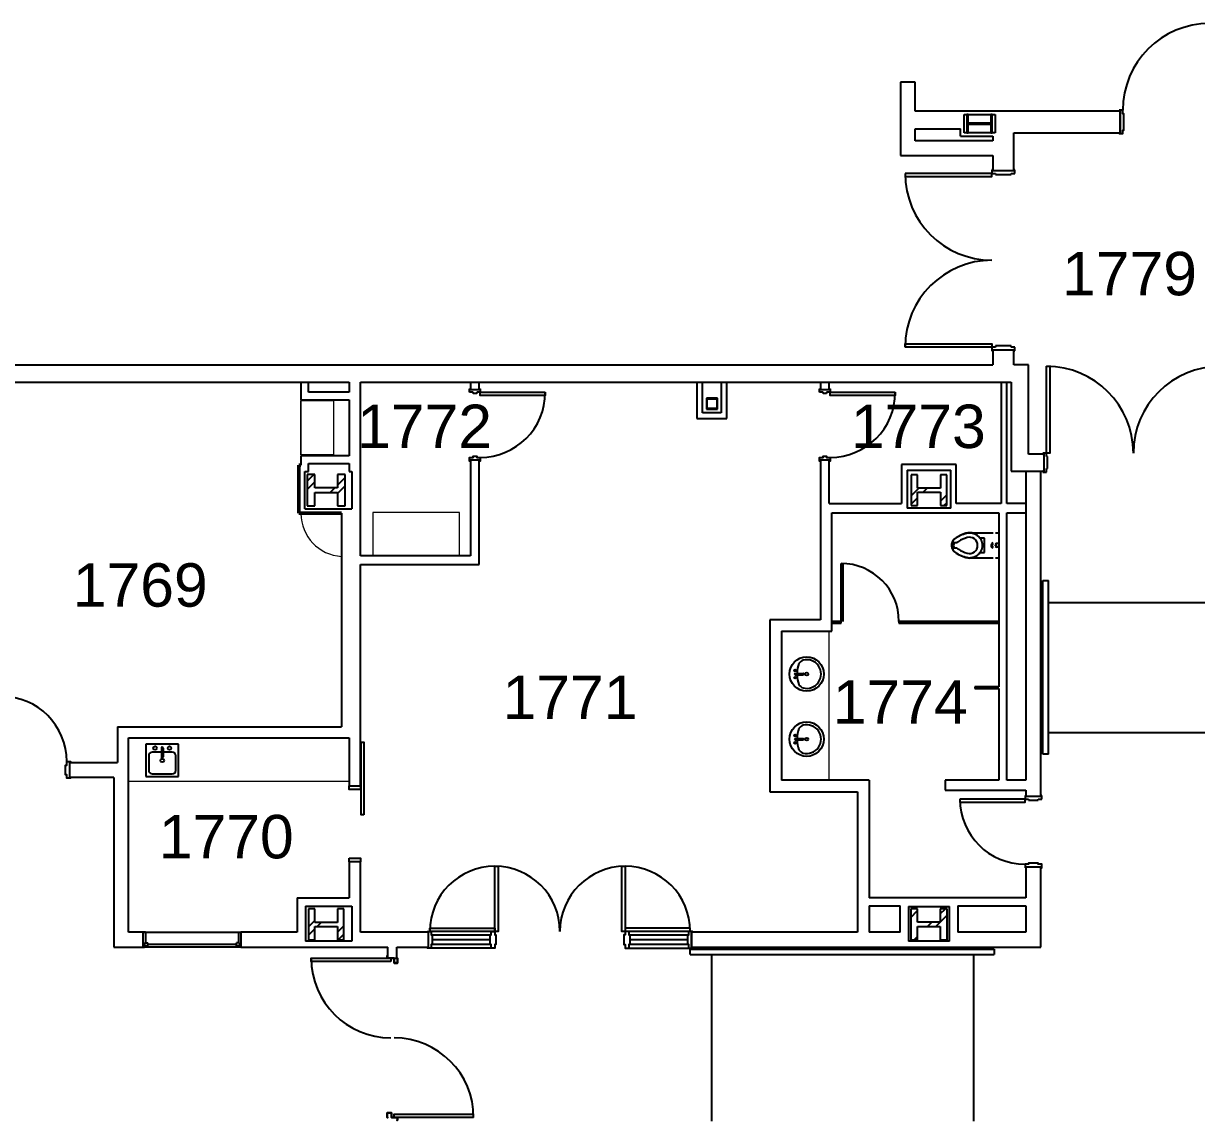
# Model space of a CAD drawing. Header units: inches. Extents: x -59 to 5745, y -269 to 4477.
# Drawn here: x 1330 to 1979, y 3872 to 4477 of the extents above; entities that cross this region are included whole.
import ezdxf

# ---------------------------------------------------------------- set-up
doc = ezdxf.new("R2010")
doc.units = ezdxf.units.IN
doc.header["$LTSCALE"] = 96
doc.header["$MEASUREMENT"] = 0
for name, color, linetype in [('A-ANNO-ROOM', 4, 'CONTINUOUS'), ('A-COLS', 5, 'CONTINUOUS'), ('A-DOOR', 2, 'CONTINUOUS'), ('A-FLOR-CASE', 3, 'CONTINUOUS'), ('A-FLOR-EVTR', 1, 'CONTINUOUS'), ('A-FLOR-PFIX', 2, 'CONTINUOUS'), ('A-FLOR-STRS', 2, 'CONTINUOUS'), ('A-GLAZ', 2, 'CONTINUOUS'), ('A-WALL-FULL', 6, 'CONTINUOUS'), ('AE-103I$0$A-FLOR-HRAL', 8, 'CONTINUOUS'), ('Lobby Furn Plan$0$AE- 103$0$I-WALL', 8, 'CONTINUOUS'), ('Lobby Furn Plan$0$I-WALL', 8, 'CONTINUOUS')]:
    doc.layers.add(name, color=color, linetype=linetype)
doc.styles.add('Arial', font='arial.ttf')

msp = doc.modelspace()

# ---------------------------------------------------------------- linework, layer by layer
at = {"layer": 'A-COLS'}
for p, q in [((1852.55, 4426.69), (1851.83, 4426.69)), ((1851.83, 4426.69), (1851.83, 4416.69)), ((1852.55, 4421.9), (1852.55, 4426.69)), ((1865.11, 4426.45), (1865.35, 4426.69)), ((1865.83, 4426.69), (1865.11, 4426.69)), ((1865.11, 4426.69), (1865.11, 4421.9)), ((1865.83, 4416.69), (1865.83, 4426.69)), ((1851.83, 4417.78), (1852.55, 4418.5)), ((1851.83, 4416.69), (1852.55, 4416.69)), ((1865.11, 4421.9), (1852.55, 4421.9)), ((1852.55, 4416.69), (1852.55, 4421.48)), ((1852.55, 4421.48), (1865.11, 4421.48)), ((1855.54, 4421.48), (1855.95, 4421.9)), ((1860.14, 4421.48), (1860.56, 4421.9)), ((1865.11, 4421.48), (1865.11, 4416.69)), ((1865.11, 4416.69), (1865.83, 4416.69)), ((1713.83, 4269.94), (1707.83, 4269.94)), ((1707.83, 4269.94), (1707.83, 4263.94)), ((1707.83, 4269.17), (1708.18, 4269.52)), ((1708.18, 4264.29), (1708.18, 4269.59)), ((1708.18, 4269.59), (1713.48, 4269.59)), ((1708.25, 4269.59), (1708.6, 4269.94)), ((1713.48, 4269.59), (1713.48, 4264.29)), ((1713.83, 4263.94), (1713.83, 4269.94)), ((1707.83, 4263.94), (1713.83, 4263.94)), ((1713.48, 4264.29), (1708.18, 4264.29)), ((1487.13, 4224.14), (1490.76, 4227.78)), ((1491.29, 4227.78), (1487.13, 4227.78)), ((1487.13, 4227.78), (1487.13, 4210.38)), ((1487.13, 4219.53), (1491.29, 4223.69)), ((1491.29, 4220.38), (1491.29, 4227.78)), ((1508.03, 4227.78), (1503.87, 4227.78)), ((1503.87, 4227.78), (1503.87, 4220.38)), ((1503.87, 4221.87), (1508.03, 4226.03)), ((1508.03, 4210.38), (1508.03, 4227.78)), ((1824.53, 4227.58), (1821.03, 4227.58)), ((1821.03, 4227.58), (1821.03, 4210.58)), ((1824.53, 4220.17), (1824.53, 4227.58)), ((1837.13, 4227.41), (1837.3, 4227.58)), ((1840.63, 4227.58), (1837.13, 4227.58)), ((1837.13, 4227.58), (1837.13, 4220.17)), ((1840.63, 4210.58), (1840.63, 4227.58)), ((1503.87, 4220.38), (1491.29, 4220.38)), ((1491.29, 4210.38), (1491.29, 4217.78)), ((1491.29, 4217.78), (1503.87, 4217.78)), ((1499.77, 4217.78), (1502.37, 4220.38)), ((1503.87, 4217.27), (1508.03, 4221.43)), ((1503.87, 4217.78), (1503.87, 4210.38)), ((1821.03, 4215.91), (1825.29, 4220.17)), ((1837.13, 4220.17), (1824.53, 4220.17)), ((1824.53, 4210.58), (1824.53, 4217.98)), ((1824.53, 4217.98), (1837.13, 4217.98)), ((1827.7, 4217.98), (1829.89, 4220.17)), ((1837.13, 4217.98), (1837.13, 4210.58)), ((1837.13, 4213.01), (1840.63, 4216.51)), ((1487.13, 4210.38), (1491.29, 4210.38)), ((1503.87, 4210.38), (1508.03, 4210.38)), ((1821.03, 4211.31), (1824.53, 4214.81)), ((1821.03, 4210.58), (1824.53, 4210.58)), ((1837.13, 4210.58), (1840.63, 4210.58)), ((1839.3, 4210.58), (1840.63, 4211.9)), ((1491.28, 3987.58), (1487.78, 3987.58)), ((1487.78, 3987.58), (1487.78, 3970.58)), ((1491.28, 3980.17), (1491.28, 3987.58)), ((1507.38, 3987.58), (1503.88, 3987.58)), ((1503.88, 3987.58), (1503.88, 3980.17)), ((1507.38, 3970.58), (1507.38, 3987.58)), ((1820.73, 3987.53), (1820.87, 3987.68)), ((1824.55, 3987.68), (1820.73, 3987.68)), ((1820.73, 3987.68), (1820.73, 3970.48)), ((1820.73, 3982.92), (1824.55, 3986.74)), ((1824.55, 3980.27), (1824.55, 3987.68)), ((1837.11, 3984.9), (1839.88, 3987.68)), ((1840.93, 3987.68), (1837.11, 3987.68)), ((1837.11, 3987.68), (1837.11, 3980.27)), ((1837.11, 3980.29), (1840.93, 3984.12)), ((1840.93, 3970.48), (1840.93, 3987.68)), ((1487.78, 3977.7), (1491.28, 3981.2)), ((1487.78, 3973.09), (1491.28, 3976.59)), ((1503.88, 3980.17), (1491.28, 3980.17)), ((1491.28, 3970.58), (1491.28, 3977.98)), ((1491.28, 3977.98), (1503.88, 3977.98)), ((1492.67, 3977.98), (1494.86, 3980.17)), ((1503.88, 3974.79), (1507.38, 3978.29)), ((1503.88, 3977.98), (1503.88, 3970.58)), ((1837.11, 3980.27), (1824.55, 3980.27)), ((1824.55, 3970.48), (1824.55, 3977.89)), ((1824.55, 3977.89), (1837.11, 3977.89)), ((1830.09, 3977.89), (1832.47, 3980.27)), ((1834.7, 3977.89), (1837.08, 3980.27)), ((1837.11, 3977.89), (1837.11, 3970.48)), ((1487.78, 3970.58), (1491.28, 3970.58)), ((1503.88, 3970.58), (1507.38, 3970.58)), ((1504.27, 3970.58), (1507.38, 3973.69)), ((1820.73, 3970.48), (1824.55, 3970.48)), ((1822.68, 3970.48), (1824.55, 3972.34)), ((1837.11, 3970.48), (1840.93, 3970.48))]:
    msp.add_line(p, q, dxfattribs=at)
at = {"layer": 'A-DOOR'}
for p, q in [((1866.17, 4396.19), (1865.67, 4396.19)), ((1865.67, 4396.19), (1865.67, 4394.19)), ((1865.67, 4394.19), (1867.61, 4394.19)), ((1866.17, 4395.69), (1866.17, 4396.19)), ((1877.8, 4395.69), (1866.17, 4395.69)), ((1867.61, 4394.19), (1867.61, 4393.57)), ((1867.61, 4393.57), (1876.36, 4393.57)), ((1876.36, 4393.57), (1876.36, 4394.19)), ((1876.36, 4394.19), (1878.3, 4394.19)), ((1878.3, 4396.19), (1877.8, 4396.19)), ((1877.8, 4396.19), (1877.8, 4395.69)), ((1878.3, 4394.19), (1878.3, 4396.19)), ((1867.61, 4298.19), (1865.67, 4298.19)), ((1865.67, 4298.19), (1865.67, 4296.19)), ((1865.67, 4296.19), (1866.17, 4296.19)), ((1866.17, 4296.19), (1866.17, 4296.69)), ((1866.17, 4296.69), (1877.8, 4296.69)), ((1876.36, 4298.82), (1867.61, 4298.82)), ((1867.61, 4298.82), (1867.61, 4298.19)), ((1876.36, 4298.19), (1876.36, 4298.82)), ((1878.3, 4298.19), (1876.36, 4298.19)), ((1877.8, 4296.69), (1877.8, 4296.19)), ((1877.8, 4296.19), (1878.3, 4296.19)), ((1878.3, 4296.19), (1878.3, 4298.19)), ((1576.83, 4273.19), (1576.83, 4275.19)), ((1576.83, 4275.19), (1577.33, 4275.19)), ((1577.33, 4275.19), (1577.33, 4274.69)), ((1577.33, 4274.69), (1582.2, 4274.69)), ((1582.2, 4275.19), (1582.7, 4275.19)), ((1582.2, 4274.69), (1582.2, 4275.19)), ((1582.7, 4275.19), (1582.7, 4273.19)), ((1770.33, 4273.19), (1770.33, 4275.19)), ((1770.33, 4275.19), (1770.83, 4275.19)), ((1770.83, 4275.19), (1770.83, 4274.69)), ((1770.83, 4274.69), (1775.7, 4274.69)), ((1775.7, 4275.19), (1776.2, 4275.19)), ((1775.7, 4274.69), (1775.7, 4275.19)), ((1776.2, 4275.19), (1776.2, 4273.19)), ((1578.77, 4273.19), (1576.83, 4273.19)), ((1578.77, 4272.57), (1578.77, 4273.19)), ((1580.77, 4272.57), (1578.77, 4272.57)), ((1580.77, 4273.19), (1580.77, 4272.57)), ((1582.7, 4273.19), (1580.77, 4273.19)), ((1772.27, 4273.19), (1770.33, 4273.19)), ((1772.27, 4272.57), (1772.27, 4273.19)), ((1774.27, 4272.57), (1772.27, 4272.57)), ((1774.27, 4273.19), (1774.27, 4272.57)), ((1776.2, 4273.19), (1774.27, 4273.19)), ((1893.83, 4239.57), (1893.83, 4239.07)), ((1895.83, 4239.57), (1893.83, 4239.57)), ((1893.83, 4239.07), (1894.33, 4239.07)), ((1894.33, 4239.07), (1894.33, 4229.57)), ((1895.83, 4237.63), (1895.83, 4239.57)), ((1896.45, 4237.63), (1895.83, 4237.63)), ((1896.45, 4231), (1896.45, 4237.63)), ((1894.33, 4229.57), (1893.83, 4229.57)), ((1893.83, 4229.57), (1893.83, 4229.07)), ((1893.83, 4229.07), (1895.83, 4229.07)), ((1895.83, 4229.07), (1895.83, 4231)), ((1895.83, 4231), (1896.45, 4231)), ((1884.45, 4050.33), (1883.95, 4050.33)), ((1883.95, 4050.33), (1883.95, 4048.33)), ((1883.95, 4048.33), (1885.89, 4048.33)), ((1884.45, 4049.83), (1884.45, 4050.33)), ((1892.7, 4049.83), (1884.45, 4049.83)), ((1885.89, 4048.33), (1885.89, 4047.71)), ((1885.89, 4047.71), (1891.27, 4047.71)), ((1891.27, 4047.71), (1891.27, 4048.33)), ((1891.27, 4048.33), (1893.2, 4048.33)), ((1893.2, 4050.33), (1892.7, 4050.33)), ((1892.7, 4050.33), (1892.7, 4049.83)), ((1893.2, 4048.33), (1893.2, 4050.33)), ((1556.2, 3970.7), (1588.2, 3970.7)), ((1588.2, 3970.45), (1556.2, 3970.45)), ((1588.2, 3967.89), (1588.2, 3973.26)), ((1665.45, 3973.26), (1665.45, 3967.89)), ((1665.45, 3970.7), (1697.45, 3970.7)), ((1697.45, 3970.45), (1665.45, 3970.45)), ((1697.45, 3967.89), (1697.45, 3973.26)), ((1579.01, 3872.33), (1579.01, 3874.08))]:
    msp.add_line(p, q, dxfattribs=at)
for points in [[(1935.98, 4429.07), (1935.98, 4428.57), (1936.48, 4428.57), (1936.48, 4416.69), (1935.98, 4416.69), (1935.98, 4416.19), (1937.98, 4416.19), (1937.98, 4418.13), (1938.6, 4418.13), (1938.6, 4427.13), (1937.98, 4427.13), (1937.98, 4429.07)], [(1817.67, 4394.19), (1817.67, 4392.44), (1865.67, 4392.44), (1865.67, 4394.19)], [(1817.67, 4298.19), (1817.67, 4299.94), (1865.67, 4299.94), (1865.67, 4298.19)], [(1895.83, 4287.57), (1897.58, 4287.57), (1897.58, 4239.57), (1895.83, 4239.57)], [(1618.7, 4273.19), (1618.7, 4271.44), (1582.7, 4271.44), (1582.7, 4273.19)], [(1812.2, 4273.19), (1812.2, 4271.44), (1776.2, 4271.44), (1776.2, 4273.19)], [(1582.2, 4235.19), (1582.2, 4235.69), (1577.33, 4235.69), (1577.33, 4235.19), (1576.83, 4235.19), (1576.83, 4237.19), (1578.77, 4237.19), (1578.77, 4237.82), (1580.77, 4237.82), (1580.77, 4237.19), (1582.7, 4237.19), (1582.7, 4235.19)], [(1775.7, 4235.19), (1775.7, 4235.69), (1770.83, 4235.69), (1770.83, 4235.19), (1770.33, 4235.19), (1770.33, 4237.19), (1772.27, 4237.19), (1772.27, 4237.82), (1774.27, 4237.82), (1774.27, 4237.19), (1776.2, 4237.19), (1776.2, 4235.19)], [(1518.45, 4039.7), (1516.95, 4039.7), (1516.95, 4079.7), (1518.45, 4079.7)], [(1356.14, 4068.58), (1355.64, 4068.58), (1355.64, 4060.33), (1356.14, 4060.33), (1356.14, 4059.83), (1354.14, 4059.83), (1354.14, 4061.76), (1353.52, 4061.76), (1353.52, 4067.14), (1354.14, 4067.14), (1354.14, 4069.08), (1356.14, 4069.08)], [(1510.33, 4055.7), (1516.45, 4055.7), (1516.45, 4053.7), (1510.33, 4053.7)], [(1847.95, 4048.33), (1847.95, 4046.58), (1883.95, 4046.58), (1883.95, 4048.33)], [(1510.33, 4015.7), (1516.45, 4015.7), (1516.45, 4013.7), (1510.33, 4013.7)], [(1883.95, 4010.33), (1884.45, 4010.33), (1884.45, 4010.83), (1892.7, 4010.83), (1892.7, 4010.33), (1893.2, 4010.33), (1893.2, 4012.33), (1891.27, 4012.33), (1891.27, 4012.95), (1885.89, 4012.95), (1885.89, 4012.33), (1883.95, 4012.33)], [(1533.27, 3958.58), (1489.27, 3958.58), (1489.27, 3960.33), (1533.27, 3960.33)], [(1537.08, 3960.39), (1536.58, 3960.39), (1536.58, 3960.33), (1537.02, 3960.33), (1537.02, 3957.76), (1535.14, 3957.76), (1535.14, 3960.39), (1531.27, 3960.39), (1531.27, 3961.76), (1531.7, 3961.76), (1531.7, 3961.83), (1531.2, 3961.83), (1531.2, 3960.33), (1535.08, 3960.33), (1535.08, 3957.7), (1537.08, 3957.7)], [(1531.2, 3872.26), (1531.7, 3872.26), (1531.7, 3872.33), (1531.27, 3872.33), (1531.27, 3874.89), (1533.7, 3874.89), (1533.7, 3872.26), (1537.02, 3872.26), (1537.02, 3870.89), (1536.58, 3870.89), (1536.58, 3870.83), (1537.08, 3870.83), (1537.08, 3872.33), (1533.77, 3872.33), (1533.77, 3874.95), (1531.2, 3874.95)]]:
    msp.add_lwpolyline(points, close=True, dxfattribs=at)
for points in [[(1556.2, 3973.26), (1588.83, 3973.26), (1588.83, 3975.2), (1590.83, 3975.2), (1590.83, 4011.2), (1592.58, 4011.2), (1592.58, 3975.2), (1590.83, 3975.2), (1554.83, 3975.2), (1554.83, 3976.95), (1590.83, 3976.95), (1590.83, 3973.26), (1591.45, 3973.26), (1591.45, 3967.89), (1590.83, 3967.89), (1590.83, 3965.95), (1553.58, 3965.95), (1553.58, 3966.45), (1554.2, 3966.45), (1554.2, 3974.7), (1553.58, 3974.7), (1553.58, 3975.2), (1555.58, 3975.2), (1555.58, 3973.26), (1556.2, 3973.26), (1556.2, 3967.89)], [(1698.83, 3975.2), (1698.83, 3976.95), (1662.83, 3976.95), (1662.83, 3973.26), (1662.2, 3973.26), (1662.2, 3967.89), (1662.83, 3967.89), (1662.83, 3965.95), (1700.08, 3965.95), (1700.08, 3966.45), (1699.45, 3966.45), (1699.45, 3974.7), (1700.08, 3974.7), (1700.08, 3975.2), (1662.83, 3975.2), (1661.08, 3975.2), (1661.08, 4011.2), (1662.83, 4011.2), (1662.83, 3975.2)], [(1664.83, 3975.2), (1664.83, 3973.26), (1698.08, 3973.26), (1698.08, 3975.2)], [(1588.83, 3965.95), (1588.83, 3967.89), (1555.58, 3967.89), (1555.58, 3965.95)], [(1698.08, 3965.95), (1698.08, 3967.89), (1664.83, 3967.89), (1664.83, 3965.95)], [(1579.08, 3872.33), (1535.08, 3872.33), (1535.08, 3874.08), (1579.04, 3874.08)]]:
    msp.add_lwpolyline(points, dxfattribs=at)
for centre, radius, start, end in [((1985.98, 4429.07), 48, 90, 180), ((1865.67, 4394.19), 48, 180, 270), ((1865.67, 4298.19), 48, 90, 180), ((1895.83, 4239.57), 48, 0, 90), ((1991.83, 4239.57), 48, 90, 180), ((1582.7, 4273.19), 36, 270, 0), ((1582.7, 4273.19), 36, 270, 0), ((1776.2, 4273.19), 36, 270, 0), ((1776.2, 4273.19), 36, 270, 0), ((1318.14, 4069.08), 36, 0, 90), ((1318.14, 4069.08), 36, 0, 90), ((1883.95, 4048.33), 36, 180, 270), ((1883.95, 4048.33), 36, 180, 270), ((1590.83, 3975.2), 36, 0, 180), ((1590.83, 3975.2), 36, 0, 90), ((1662.83, 3975.2), 36, 0, 180), ((1662.83, 3975.2), 36, 90, 180), ((1533.27, 3960.33), 44, 180, 270), ((1535.08, 3872.33), 44, 0, 90)]:
    msp.add_arc(centre, radius, start, end, dxfattribs=at)
at = {"layer": 'A-FLOR-CASE', "lineweight": 9}
for p, q in [((1501.58, 4268.58), (1483.58, 4268.58)), ((1483.58, 4268.58), (1483.58, 4238.58)), ((1483.58, 4238.58), (1501.58, 4238.58)), ((1571.36, 4206.81), (1523.36, 4206.81)), ((1523.36, 4206.81), (1523.36, 4182.81)), ((1571.36, 4182.81), (1571.36, 4206.81)), ((1775.58, 4141.08), (1751.58, 4141.08)), ((1775.58, 4058.7), (1775.58, 4141.08)), ((1388.33, 4058.2), (1510.33, 4058.2)), ((1751.58, 4058.7), (1775.58, 4058.7))]:
    msp.add_line(p, q, dxfattribs=at)
at = {"layer": 'A-FLOR-CASE', "lineweight": 20}
for p, q in [((1483.58, 4268.58), (1501.58, 4268.58)), ((1483.58, 4238.58), (1483.58, 4268.58)), ((1501.58, 4268.58), (1501.58, 4238.58)), ((1501.58, 4238.58), (1483.58, 4238.58))]:
    msp.add_line(p, q, dxfattribs=at)
at = {"layer": 'A-FLOR-CASE', "lineweight": 9}
msp.add_arc((1507.33, 4206.2), 23.75, 180, 266.98304, dxfattribs=at)
at = {"layer": 'A-FLOR-EVTR'}
for p, q in [((1782.23, 4178.58), (1783.23, 4178.58)), ((1782.23, 4145.58), (1782.23, 4178.58)), ((1783.23, 4178.58), (1783.23, 4146.58)), ((1777.23, 4146.58), (1777.23, 4145.58)), ((1782.23, 4146.58), (1777.23, 4146.58)), ((1777.23, 4145.58), (1782.23, 4145.58)), ((1869.39, 4146.58), (1814.23, 4146.58)), ((1814.23, 4146.58), (1814.23, 4145.58)), ((1814.23, 4145.58), (1869.39, 4145.58)), ((1869.45, 4146.58), (1869.39, 4145.58)), ((1869.39, 4145.58), (1869.39, 4146.58)), ((1869.45, 4145.58), (1869.45, 4146.58))]:
    msp.add_line(p, q, dxfattribs=at)
msp.add_arc((1782.23, 4146.57), 32.01, 0, 90, dxfattribs=at)
at = {"layer": 'A-FLOR-PFIX'}
for p, q in [((1843.55, 4189.57), (1843.6, 4189.77)), ((1843.6, 4189.77), (1843.65, 4189.96)), ((1843.65, 4189.96), (1843.71, 4190.15)), ((1843.68, 4190.08), (1846.45, 4190.08)), ((1843.71, 4190.15), (1843.77, 4190.34)), ((1843.77, 4190.34), (1843.85, 4190.52)), ((1843.85, 4190.52), (1843.93, 4190.71)), ((1843.93, 4190.71), (1844.02, 4190.89)), ((1844.02, 4190.89), (1844.11, 4191.06)), ((1844.11, 4191.06), (1844.22, 4191.23)), ((1844.22, 4191.23), (1844.33, 4191.4)), ((1844.33, 4191.4), (1844.44, 4191.56)), ((1844.44, 4191.56), (1844.56, 4191.72)), ((1844.56, 4191.72), (1844.69, 4191.87)), ((1844.69, 4191.87), (1844.83, 4192.02)), ((1844.83, 4192.02), (1844.97, 4192.16)), ((1844.97, 4192.16), (1845.12, 4192.3)), ((1845.12, 4192.3), (1845.27, 4192.43)), ((1845.27, 4192.43), (1845.42, 4192.56)), ((1845.42, 4192.56), (1845.59, 4192.67)), ((1845.59, 4192.67), (1845.75, 4192.78)), ((1845.75, 4192.78), (1845.82, 4192.83)), ((1845.82, 4192.83), (1846.61, 4193.3)), ((1846.61, 4193.3), (1847.42, 4193.73)), ((1847.42, 4193.73), (1848.25, 4194.14)), ((1848.25, 4194.14), (1849.09, 4194.51)), ((1849.09, 4194.51), (1849.94, 4194.84)), ((1849.94, 4194.84), (1850.81, 4195.15)), ((1850.81, 4195.15), (1851.2, 4195.27)), ((1851.2, 4195.27), (1851.47, 4195.35)), ((1851.47, 4195.35), (1851.74, 4195.41)), ((1851.74, 4195.41), (1852.02, 4195.47)), ((1852.02, 4195.47), (1852.29, 4195.51)), ((1852.29, 4195.51), (1852.57, 4195.54)), ((1852.57, 4195.54), (1852.85, 4195.57)), ((1852.85, 4195.57), (1853.13, 4195.58)), ((1853.13, 4195.58), (1853.41, 4195.58)), ((1853.25, 4195.58), (1866.33, 4195.58)), ((1853.41, 4195.58), (1853.69, 4195.56)), ((1853.69, 4195.56), (1853.97, 4195.54)), ((1853.97, 4195.54), (1854.25, 4195.51)), ((1854.25, 4195.51), (1854.52, 4195.46)), ((1854.52, 4195.46), (1854.8, 4195.4)), ((1854.8, 4195.4), (1855.07, 4195.34)), ((1855.07, 4195.34), (1855.34, 4195.26)), ((1855.34, 4195.26), (1855.6, 4195.17)), ((1855.6, 4195.17), (1855.86, 4195.07)), ((1855.86, 4195.07), (1856.12, 4194.96)), ((1856.12, 4194.96), (1856.38, 4194.84)), ((1856.38, 4194.84), (1856.62, 4194.71)), ((1856.62, 4194.71), (1856.87, 4194.57)), ((1856.87, 4194.57), (1857.1, 4194.42)), ((1857.1, 4194.42), (1857.33, 4194.26)), ((1857.33, 4194.26), (1857.56, 4194.1)), ((1857.56, 4194.1), (1857.77, 4193.92)), ((1857.77, 4193.92), (1857.98, 4193.73)), ((1857.98, 4193.73), (1858.19, 4193.54)), ((1858.19, 4193.54), (1858.38, 4193.34)), ((1858.38, 4193.34), (1858.57, 4193.13)), ((1858.57, 4193.13), (1858.75, 4192.91)), ((1858.75, 4192.91), (1858.91, 4192.69)), ((1858.91, 4192.69), (1859.07, 4192.46)), ((1861.5, 4192.58), (1859, 4192.58)), ((1859.07, 4192.46), (1859.23, 4192.22)), ((1859.23, 4192.22), (1859.37, 4191.98)), ((1859.37, 4191.98), (1859.5, 4191.74)), ((1859.5, 4191.74), (1859.62, 4191.48)), ((1859.62, 4191.48), (1859.73, 4191.23)), ((1859.73, 4191.23), (1859.83, 4190.97)), ((1859.83, 4190.97), (1859.92, 4190.7)), ((1859.92, 4190.7), (1860, 4190.43)), ((1860, 4190.43), (1860.07, 4190.16)), ((1860.07, 4190.16), (1860.13, 4189.89)), ((1860.13, 4189.89), (1860.17, 4189.61)), ((1861.5, 4184.58), (1861.5, 4192.58)), ((1867.58, 4195.58), (1869.45, 4195.58)), ((1843.45, 4188.58), (1843.46, 4188.78)), ((1843.45, 4188.5), (1843.45, 4188.58)), ((1843.46, 4188.3), (1843.45, 4188.5)), ((1843.46, 4188.78), (1843.47, 4188.98)), ((1843.48, 4188.1), (1843.46, 4188.3)), ((1843.47, 4188.98), (1843.49, 4189.18)), ((1843.5, 4187.9), (1843.48, 4188.1)), ((1843.49, 4189.18), (1843.52, 4189.37)), ((1843.53, 4187.7), (1843.5, 4187.9)), ((1843.52, 4189.37), (1843.55, 4189.57)), ((1843.57, 4187.51), (1843.53, 4187.7)), ((1843.62, 4187.31), (1843.57, 4187.51)), ((1843.67, 4187.12), (1843.62, 4187.31)), ((1843.73, 4186.93), (1843.67, 4187.12)), ((1846.45, 4187.08), (1843.68, 4187.08)), ((1843.8, 4186.74), (1843.73, 4186.93)), ((1843.88, 4186.56), (1843.8, 4186.74)), ((1843.96, 4186.38), (1843.88, 4186.56)), ((1844.05, 4186.2), (1843.96, 4186.38)), ((1844.15, 4186.02), (1844.05, 4186.2)), ((1844.26, 4185.85), (1844.15, 4186.02)), ((1844.37, 4185.69), (1844.26, 4185.85)), ((1844.49, 4185.53), (1844.37, 4185.69)), ((1844.61, 4185.37), (1844.49, 4185.53)), ((1844.75, 4185.22), (1844.61, 4185.37)), ((1844.88, 4185.08), (1844.75, 4185.22)), ((1845.03, 4184.94), (1844.88, 4185.08)), ((1845.17, 4184.8), (1845.03, 4184.94)), ((1845.33, 4184.67), (1845.17, 4184.8)), ((1845.49, 4184.55), (1845.33, 4184.67)), ((1845.65, 4184.44), (1845.49, 4184.55)), ((1845.82, 4184.33), (1845.65, 4184.44)), ((1846.17, 4184.12), (1845.82, 4184.33)), ((1846.97, 4183.66), (1846.17, 4184.12)), ((1847.78, 4183.24), (1846.97, 4183.66)), ((1848.62, 4182.85), (1847.78, 4183.24)), ((1857.92, 4183.36), (1857.71, 4183.18)), ((1858.13, 4183.56), (1857.92, 4183.36)), ((1858.32, 4183.75), (1858.13, 4183.56)), ((1858.51, 4183.96), (1858.32, 4183.75)), ((1858.69, 4184.18), (1858.51, 4183.96)), ((1858.87, 4184.4), (1858.69, 4184.18)), ((1859.03, 4184.62), (1858.87, 4184.4)), ((1859, 4184.58), (1861.5, 4184.58)), ((1859.18, 4184.86), (1859.03, 4184.62)), ((1859.33, 4185.1), (1859.18, 4184.86)), ((1859.46, 4185.34), (1859.33, 4185.1)), ((1859.58, 4185.6), (1859.46, 4185.34)), ((1859.7, 4185.85), (1859.58, 4185.6)), ((1859.8, 4186.11), (1859.7, 4185.85)), ((1859.9, 4186.38), (1859.8, 4186.11)), ((1859.98, 4186.64), (1859.9, 4186.38)), ((1860.05, 4186.91), (1859.98, 4186.64)), ((1860.11, 4187.19), (1860.05, 4186.91)), ((1860.16, 4187.46), (1860.11, 4187.19)), ((1860.2, 4187.74), (1860.16, 4187.46)), ((1860.17, 4189.61), (1860.21, 4189.33)), ((1860.23, 4188.02), (1860.2, 4187.74)), ((1860.21, 4189.33), (1860.23, 4189.05)), ((1860.23, 4189.05), (1860.25, 4188.77)), ((1860.25, 4188.3), (1860.23, 4188.02)), ((1860.25, 4188.77), (1860.25, 4188.63)), ((1860.25, 4188.5), (1860.25, 4188.3)), ((1869.45, 4189.58), (1867.79, 4189.58)), ((1869.45, 4187.58), (1867.79, 4187.58)), ((1849.46, 4182.49), (1848.62, 4182.85)), ((1850.33, 4182.17), (1849.46, 4182.49)), ((1851.2, 4181.88), (1850.33, 4182.17)), ((1851.39, 4181.83), (1851.2, 4181.88)), ((1851.66, 4181.76), (1851.39, 4181.83)), ((1851.93, 4181.7), (1851.66, 4181.76)), ((1852.21, 4181.65), (1851.93, 4181.7)), ((1852.49, 4181.62), (1852.21, 4181.65)), ((1852.77, 4181.59), (1852.49, 4181.62)), ((1853.05, 4181.58), (1852.77, 4181.59)), ((1853.33, 4181.58), (1853.05, 4181.58)), ((1866.33, 4181.58), (1853.25, 4181.58)), ((1853.61, 4181.59), (1853.33, 4181.58)), ((1853.89, 4181.61), (1853.61, 4181.59)), ((1854.16, 4181.64), (1853.89, 4181.61)), ((1854.44, 4181.68), (1854.16, 4181.64)), ((1854.72, 4181.73), (1854.44, 4181.68)), ((1854.99, 4181.8), (1854.72, 4181.73)), ((1855.26, 4181.87), (1854.99, 4181.8)), ((1855.52, 4181.96), (1855.26, 4181.87)), ((1855.79, 4182.05), (1855.52, 4181.96)), ((1856.05, 4182.16), (1855.79, 4182.05)), ((1856.3, 4182.28), (1856.05, 4182.16)), ((1856.55, 4182.4), (1856.3, 4182.28)), ((1856.79, 4182.54), (1856.55, 4182.4)), ((1857.03, 4182.69), (1856.79, 4182.54)), ((1857.27, 4182.84), (1857.03, 4182.69)), ((1857.49, 4183.01), (1857.27, 4182.84)), ((1857.71, 4183.18), (1857.49, 4183.01)), ((1869.45, 4181.58), (1867.58, 4181.58)), ((1756.85, 4117.83), (1761.21, 4117.83)), ((1756.85, 4117.08), (1761.21, 4117.08)), ((1756.85, 4081.83), (1761.21, 4081.83)), ((1756.85, 4081.08), (1761.21, 4081.08)), ((1415.95, 4078.74), (1397.95, 4078.74)), ((1397.95, 4078.74), (1397.95, 4060.74)), ((1406.45, 4074.24), (1401.45, 4074.24)), ((1406.45, 4076.49), (1406.45, 4071.74)), ((1407.45, 4076.49), (1407.45, 4071.74)), ((1412.45, 4074.24), (1407.45, 4074.24)), ((1415.95, 4060.74), (1415.95, 4078.74)), ((1399.45, 4072.24), (1399.45, 4064.24)), ((1414.45, 4064.24), (1414.45, 4072.24)), ((1397.95, 4060.74), (1415.95, 4060.74)), ((1401.45, 4062.24), (1412.45, 4062.24))]:
    msp.add_line(p, q, dxfattribs=at)
for centre, radius in [((1763.22, 4117.45), 9.5), ((1756.85, 4119.45), 0.5), ((1756.85, 4115.45), 0.5), ((1763.22, 4117.45), 0.813), ((1763.22, 4081.45), 9.5), ((1756.85, 4083.45), 0.5), ((1756.85, 4079.45), 0.5), ((1763.22, 4081.45), 0.813), ((1402.95, 4076.49), 1), ((1410.95, 4076.49), 1), ((1406.95, 4069.65), 1)]:
    msp.add_circle(centre, radius, dxfattribs=at)
for centre, radius, start, end in [((1848.45, 4188.58), 5, 121.80046, 238.19954), ((1848.45, 4188.58), 4, 157.77746, 202.22254), ((1857.94, 4173.28), 23, 107.03528, 121.80046), ((1848.45, 4188.58), 2.5, 121.80046, 143.1301), ((1857.94, 4173.28), 20.5, 107.03528, 121.80046), ((1853.25, 4188.58), 7, 34.8499, 107.03528), ((1853.25, 4188.58), 4.5, 0, 107.03528), ((1866.68, 4188.58), 1.5, 103.85295, 255.78988), ((1866.68, 4188.58), 1.5, 307.34124, 52.65876), ((1857.94, 4203.88), 23, 238.19954, 252.96472), ((1848.45, 4188.58), 2.5, 216.8699, 238.19954), ((1857.94, 4203.88), 20.5, 238.19954, 252.96472), ((1853.25, 4188.58), 7, 252.96472, 325.1501), ((1853.25, 4188.58), 4.5, 252.96472, 0), ((1866.67, 4188.58), 0.996, 111.96822, 248.03178), ((1866.67, 4188.58), 0.996, 346.1825, 13.8175), ((1851.75, 4182.58), 0.5, 270, 290), ((1762.47, 4121.2), 4.12, 107.80961, 149.20726), ((1763.22, 4117.45), 7.93, 255.30711, 104.69289), ((1775.75, 4117.45), 17.81, 160.79136, 178.79327), ((1756.85, 4117.45), 0.375, 90, 270), ((1775.75, 4117.45), 17.81, 181.20673, 199.20864), ((1761.21, 4117.45), 0.375, 270, 90), ((1762.47, 4113.7), 4.12, 210.79274, 252.19039), ((1775.75, 4081.45), 17.81, 160.79136, 178.79327), ((1762.47, 4085.2), 4.12, 107.80961, 149.20726), ((1763.22, 4081.45), 7.93, 255.30711, 104.69289), ((1756.85, 4081.45), 0.375, 90, 270), ((1775.75, 4081.45), 17.81, 181.20673, 199.20864), ((1761.21, 4081.45), 0.375, 270, 90), ((1401.45, 4072.24), 2, 90, 180), ((1406.95, 4076.49), 0.5, 0, 180), ((1412.45, 4072.24), 2, 0, 90), ((1762.47, 4077.7), 4.12, 210.79274, 252.19039), ((1406.95, 4071.74), 0.5, 180, 0), ((1401.45, 4064.24), 2, 180, 270), ((1412.45, 4064.24), 2, 270, 0)]:
    msp.add_arc(centre, radius, start, end, dxfattribs=at)
at = {"layer": 'A-FLOR-STRS'}
for p, q in [((1892.7, 4157.08), (1893.83, 4157.08)), ((1896.83, 4157.08), (1990.83, 4157.08)), ((1892.7, 4085.08), (1893.83, 4085.08)), ((1896.83, 4085.08), (1990.83, 4085.08)), ((1710.83, 3965.33), (1710.83, 3966.45)), ((1855.7, 3965.33), (1855.7, 3966.45)), ((1710.83, 3870.33), (1710.83, 3962.33)), ((1855.7, 3870.33), (1855.7, 3962.33))]:
    msp.add_line(p, q, dxfattribs=at)
at = {"layer": 'A-GLAZ'}
for p, q in [((1397.7, 3974.7), (1396.45, 3974.7)), ((1397.7, 3974.7), (1397.7, 3968.95)), ((1449.2, 3974.7), (1450.45, 3974.7)), ((1449.2, 3968.95), (1449.2, 3974.7)), ((1396.45, 3966.45), (1397.2, 3966.45)), ((1397.2, 3968.95), (1398.95, 3968.95)), ((1397.2, 3968.95), (1397.2, 3966.45)), ((1397.2, 3967.2), (1398.95, 3967.2)), ((1398.95, 3967.2), (1398.95, 3968.95)), ((1398.95, 3968.08), (1447.95, 3968.08)), ((1447.95, 3967.2), (1447.95, 3968.95)), ((1449.7, 3968.95), (1447.95, 3968.95)), ((1449.7, 3967.2), (1447.95, 3967.2)), ((1449.7, 3968.95), (1449.7, 3966.45)), ((1450.45, 3966.45), (1449.7, 3966.45))]:
    msp.add_line(p, q, dxfattribs=at)
at = {"layer": 'A-WALL-FULL'}
for p, q in [((1823.14, 4444.57), (1815.02, 4444.57)), ((1815.02, 4444.57), (1815.02, 4404.07)), ((1823.14, 4428.57), (1823.14, 4444.57)), ((1848.33, 4428.57), (1823.14, 4428.57)), ((1869.33, 4428.57), (1848.33, 4428.57)), ((1850.2, 4426.69), (1867.45, 4426.69)), ((1850.2, 4416.69), (1850.2, 4426.69)), ((1867.45, 4426.69), (1867.45, 4416.69)), ((1936.48, 4428.57), (1869.33, 4428.57)), ((1936.48, 4416.69), (1936.48, 4428.57)), ((1823.14, 4412.19), (1823.14, 4418.82)), ((1823.14, 4418.82), (1848.33, 4418.82)), ((1848.33, 4414.82), (1848.33, 4418.82)), ((1867.45, 4416.69), (1850.2, 4416.69)), ((1877.8, 4396.19), (1877.8, 4416.69)), ((1877.8, 4416.69), (1936.48, 4416.69)), ((1866.17, 4412.19), (1823.14, 4412.19)), ((1848.33, 4414.82), (1866.17, 4414.82)), ((1866.17, 4414.82), (1866.17, 4412.19)), ((1815.02, 4404.07), (1866.17, 4404.07)), ((1866.17, 4404.07), (1866.17, 4396.19)), ((1866.17, 4296.19), (1866.17, 4288.32)), ((1877.8, 4288.32), (1877.8, 4296.19)), ((1303.14, 4288.32), (1866.17, 4288.32)), ((1885.83, 4288.32), (1877.8, 4288.32)), ((1885.83, 4239.07), (1885.83, 4288.32)), ((1312.64, 4278.82), (1510.33, 4278.82)), ((1483.58, 4278.82), (1483.58, 4269.08)), ((1487.83, 4273.33), (1487.83, 4278.82)), ((1510.33, 4278.82), (1510.33, 4273.33)), ((1516.45, 4182.81), (1516.45, 4278.82)), ((1516.45, 4278.82), (1876.33, 4278.82)), ((1577.33, 4278.82), (1577.33, 4274.69)), ((1577.33, 4274.69), (1582.2, 4274.69)), ((1582.2, 4274.69), (1582.2, 4278.82)), ((1702.52, 4278.82), (1702.52, 4258.63)), ((1705.64, 4261.75), (1705.64, 4278.82)), ((1716.02, 4278.82), (1716.02, 4261.75)), ((1719.14, 4258.63), (1719.14, 4278.82)), ((1770.83, 4278.82), (1770.83, 4274.69)), ((1770.83, 4274.69), (1775.7, 4274.69)), ((1775.7, 4274.69), (1775.7, 4278.82)), ((1870.83, 4278.82), (1870.83, 4211.7)), ((1873.95, 4211.7), (1873.95, 4278.82)), ((1876.33, 4278.82), (1876.33, 4229.57)), ((1483.58, 4269.08), (1510.33, 4269.08)), ((1510.33, 4273.33), (1487.83, 4273.33)), ((1510.33, 4269.08), (1510.33, 4238.08)), ((1716.02, 4261.75), (1705.64, 4261.75)), ((1702.52, 4258.63), (1719.14, 4258.63)), ((1483.58, 4238.08), (1483.58, 4232.83)), ((1510.33, 4238.08), (1483.58, 4238.08)), ((1577.33, 4235.69), (1577.33, 4182.81)), ((1582.2, 4235.69), (1577.33, 4235.69)), ((1582.2, 4177.94), (1582.2, 4235.69)), ((1770.83, 4235.69), (1770.83, 4147.45)), ((1775.7, 4235.69), (1770.83, 4235.69)), ((1775.7, 4211.7), (1775.7, 4235.69)), ((1893.83, 4239.07), (1885.83, 4239.07)), ((1485.83, 4208.7), (1485.83, 4229.45)), ((1485.83, 4229.45), (1487.83, 4229.45)), ((1487.83, 4229.45), (1487.83, 4233.83)), ((1487.83, 4233.83), (1510.33, 4233.83)), ((1510.33, 4233.83), (1510.33, 4229.45)), ((1510.33, 4229.45), (1511.83, 4229.45)), ((1511.83, 4229.45), (1511.83, 4208.7)), ((1845.95, 4233.2), (1815.7, 4233.2)), ((1815.7, 4233.2), (1815.7, 4211.7)), ((1818.83, 4230.08), (1842.83, 4230.08)), ((1818.83, 4230.08), (1818.83, 4209.08)), ((1842.83, 4209.08), (1842.83, 4230.08)), ((1845.95, 4211.7), (1845.95, 4233.2)), ((1876.33, 4229.57), (1893.83, 4229.57)), ((1884.45, 4229.57), (1884.45, 4058.7)), ((1892.7, 4049.83), (1892.7, 4229.57)), ((1775.7, 4211.7), (1815.7, 4211.7)), ((1870.83, 4211.7), (1845.95, 4211.7)), ((1884.45, 4211.7), (1873.95, 4211.7)), ((1485.83, 4208.7), (1511.83, 4208.7)), ((1506.08, 4206.45), (1506.08, 4088.33)), ((1777.2, 4206.58), (1842.83, 4206.58)), ((1777.2, 4141.08), (1777.2, 4206.58)), ((1842.83, 4209.08), (1818.83, 4209.08)), ((1842.83, 4206.58), (1842.83, 4206.58)), ((1842.83, 4206.58), (1869.45, 4206.58)), ((1869.45, 4206.58), (1869.45, 4110.45)), ((1873.95, 4058.7), (1873.95, 4206.58)), ((1873.95, 4206.58), (1884.45, 4206.58)), ((1577.33, 4182.81), (1516.45, 4182.81)), ((1516.45, 4177.94), (1582.2, 4177.94)), ((1516.45, 4055.7), (1516.45, 4177.94)), ((1742.83, 4147.45), (1742.83, 4052.33)), ((1770.83, 4147.45), (1742.83, 4147.45)), ((1749.21, 4141.08), (1749.21, 4058.7)), ((1749.21, 4141.08), (1777.2, 4141.08)), ((1869.45, 4110.45), (1856.27, 4110.45)), ((1856.27, 4110.45), (1856.27, 4109.45)), ((1856.27, 4109.45), (1869.45, 4109.45)), ((1869.45, 4109.45), (1869.45, 4058.7)), ((1382.2, 4088.33), (1382.2, 4068.58)), ((1382.2, 4088.33), (1506.08, 4088.33)), ((1388.33, 4082.2), (1510.33, 4082.2)), ((1388.33, 3974.7), (1388.33, 4082.2)), ((1510.33, 4082.2), (1510.33, 4055.7)), ((1355.64, 4068.58), (1355.64, 4060.33)), ((1355.64, 4068.58), (1382.2, 4068.58)), ((1380.08, 4060.33), (1355.64, 4060.33)), ((1380.08, 4060.33), (1380.08, 3966.45)), ((1510.33, 4055.7), (1516.45, 4055.7)), ((1797.7, 4058.7), (1749.21, 4058.7)), ((1797.7, 4058.7), (1797.7, 3993.83)), ((1869.45, 4058.7), (1839.7, 4058.7)), ((1839.7, 4058.7), (1839.7, 4053.33)), ((1884.45, 4058.7), (1873.95, 4058.7)), ((1742.83, 4052.33), (1791.33, 4052.33)), ((1791.33, 4052.33), (1791.33, 3974.7)), ((1839.7, 4053.33), (1884.45, 4053.33)), ((1884.45, 4053.33), (1884.45, 4049.83)), ((1510.33, 4013.7), (1510.33, 3993.7)), ((1516.45, 4013.7), (1510.33, 4013.7)), ((1516.45, 3974.7), (1516.45, 4013.7)), ((1884.45, 4010.83), (1884.45, 3993.83)), ((1892.7, 3966.45), (1892.7, 4010.83)), ((1481.58, 3993.7), (1481.58, 3974.7)), ((1481.58, 3993.7), (1510.33, 3993.7)), ((1486.2, 3989.08), (1511.83, 3989.08)), ((1486.2, 3989.08), (1486.2, 3969.7)), ((1511.83, 3989.08), (1511.83, 3969.7)), ((1884.45, 3993.83), (1797.7, 3993.83)), ((1797.7, 3989.33), (1797.7, 3974.7)), ((1797.7, 3989.33), (1814.83, 3989.33)), ((1814.83, 3974.7), (1814.83, 3989.33)), ((1819.45, 3988.95), (1842.2, 3988.95)), ((1819.45, 3988.95), (1819.45, 3969.7)), ((1842.2, 3969.7), (1842.2, 3988.95)), ((1846.83, 3989.33), (1846.83, 3974.7)), ((1846.83, 3989.33), (1884.45, 3989.33)), ((1884.45, 3989.33), (1884.45, 3974.7)), ((1396.45, 3974.7), (1388.33, 3974.7)), ((1396.45, 3966.45), (1396.45, 3974.7)), ((1396.45, 3974.7), (1450.45, 3974.7)), ((1481.58, 3974.7), (1450.45, 3974.7)), ((1450.45, 3974.7), (1450.45, 3966.45)), ((1511.83, 3969.7), (1486.2, 3969.7)), ((1554.2, 3974.7), (1516.45, 3974.7)), ((1554.2, 3966.45), (1554.2, 3974.7)), ((1791.33, 3974.7), (1699.45, 3974.7)), ((1699.45, 3974.7), (1699.45, 3966.45)), ((1814.83, 3974.7), (1797.7, 3974.7)), ((1842.2, 3969.7), (1819.45, 3969.7)), ((1884.45, 3974.7), (1846.83, 3974.7)), ((1380.08, 3966.45), (1396.45, 3966.45)), ((1450.45, 3966.45), (1396.45, 3966.45)), ((1450.45, 3966.45), (1531.7, 3966.45)), ((1531.7, 3960.39), (1531.7, 3966.45)), ((1536.58, 3966.45), (1554.2, 3966.45)), ((1536.58, 3960.39), (1536.58, 3966.45)), ((1699.45, 3966.45), (1892.7, 3966.45)), ((1531.7, 3960.39), (1536.58, 3960.39))]:
    msp.add_line(p, q, dxfattribs=at)
at = {"layer": 'AE-103I$0$A-FLOR-HRAL'}
for p, q in [((1893.83, 4169.08), (1896.83, 4169.08)), ((1893.83, 4073.08), (1893.83, 4169.08)), ((1896.83, 4073.08), (1896.83, 4169.08)), ((1896.83, 4073.08), (1893.83, 4073.08)), ((1698.83, 3965.33), (1866.83, 3965.33)), ((1698.83, 3962.33), (1698.83, 3965.33)), ((1866.83, 3965.33), (1866.83, 3962.33)), ((1698.83, 3962.33), (1866.83, 3962.33))]:
    msp.add_line(p, q, dxfattribs=at)
at = {"layer": 'Lobby Furn Plan$0$AE- 103$0$I-WALL', "lineweight": 50}
msp.add_line((1483.58, 4232.83), (1482.45, 4232.83), dxfattribs=at)
at = {"layer": 'Lobby Furn Plan$0$I-WALL', "lineweight": 50}
for p, q in [((1482.45, 4206.45), (1482.45, 4232.83)), ((1482.45, 4206.45), (1506.08, 4206.45)), ((1483.58, 4206.45), (1483.58, 4206.2))]:
    msp.add_line(p, q, dxfattribs=at)

# ---------------------------------------------------------------- texts
at = {"layer": 'A-ANNO-ROOM', "style": 'Arial'}
for s, p in [('1779', (1904.41, 4326.81)), ('1772', (1514.66, 4242.37)), ('1773', (1787.66, 4242.37)), ('1769', (1357.48, 4154.68)), ('1771', (1595.1, 4092.61)), ('1774', (1777.63, 4090.03)), ('1770', (1405.03, 4015.57))]:
    msp.add_text(s, height=24, dxfattribs=at).set_placement(p)

doc.saveas('drawing.dxf')
